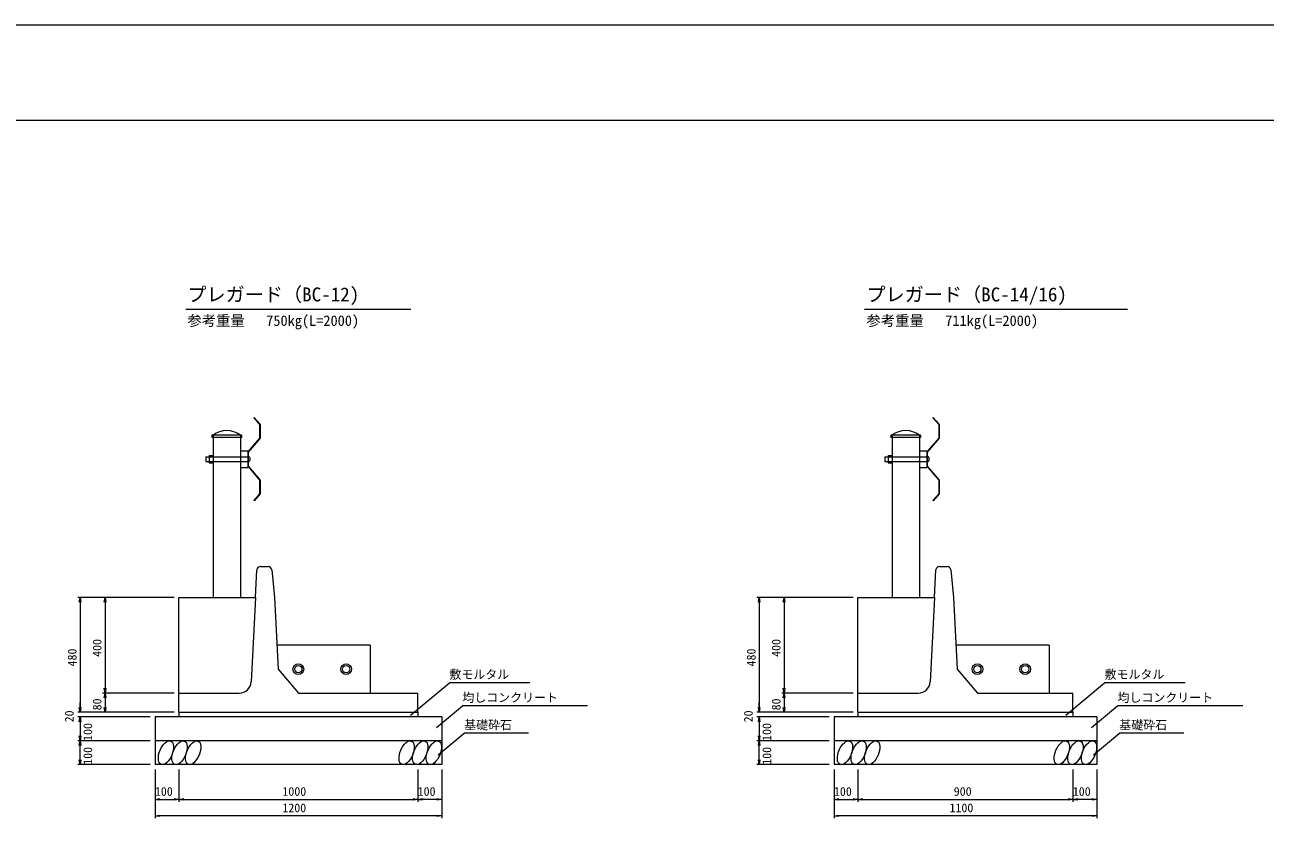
# Model space of a CAD drawing. Units: millimetres on the paper. Extents: x 0 to 841, y 0 to 594.
# Drawn here: x 372.7 to 632.3, y 427.8 to 594 of the extents above; entities that cross this region are included whole.
import ezdxf
from ezdxf.enums import TextEntityAlignment as Align

# ---------------------------------------------------------------- set-up
doc = ezdxf.new("R2010")
doc.units = ezdxf.units.MM
for name, color, linetype, lineweight in [('D-STR-DIM（寸法）', 7, 'Continuous', 18), ('D-STR-HTXT（旗揚げ）', 7, 'Continuous', 18), ('D-STR-STRn（構造物）', 7, 'Continuous', 18), ('D-STR（構造物外形線）', 1, 'Continuous', 18), ('D-TTL(外枠）', 2, 'Continuous', 18), ('DEFPOINTS_2', 8, 'Continuous', 18)]:
    doc.layers.add(name, color=color, linetype=linetype, lineweight=lineweight)
doc.layers.add('D-STR-TXT（文字）', color=7, linetype='Continuous')
doc.layers.add('D-TTL-TXT（文字）', color=7, linetype='Continuous')
doc.styles.add('ＭＳ ゴシック', font='')
doc.styles.get('ＭＳ ゴシック').set_extended_font_data('MS Gothic')

msp = doc.modelspace()

# ---------------------------------------------------------------- linework, layer by layer
at = {"layer": 'D-STR-DIM（寸法）'}
for p, q in [((403.944, 474.012), (383.757, 474.012)), ((384.09, 473.012), (384.257, 474.012)), ((384.257, 474.012), (384.424, 473.012)), ((384.257, 474.012), (384.257, 473.012)), ((384.257, 473.012), (384.257, 451.012)), ((403.944, 474.012), (388.979, 474.012)), ((389.312, 473.012), (389.479, 474.012)), ((389.479, 474.012), (389.646, 473.012)), ((389.479, 474.012), (389.479, 473.012)), ((389.479, 473.012), (389.479, 455.012)), ((546.077, 474.012), (525.891, 474.012)), ((526.224, 473.012), (526.391, 474.012)), ((526.391, 474.012), (526.557, 473.012)), ((526.391, 474.012), (526.391, 473.012)), ((526.391, 473.012), (526.391, 451.012)), ((546.077, 474.012), (531.112, 474.012)), ((531.446, 473.012), (531.612, 474.012)), ((531.612, 474.012), (531.779, 473.012)), ((531.612, 474.012), (531.612, 473.012)), ((531.612, 473.012), (531.612, 455.012)), ((389.479, 454.012), (389.312, 455.012)), ((389.646, 455.012), (389.479, 454.012)), ((389.479, 454.012), (389.479, 455.012)), ((531.612, 454.012), (531.446, 455.012)), ((531.779, 455.012), (531.612, 454.012)), ((531.612, 454.012), (531.612, 455.012)), ((384.257, 451.012), (384.257, 452.012)), ((403.944, 454.012), (388.979, 454.012)), ((403.944, 454.012), (388.979, 454.012)), ((389.312, 453.012), (389.479, 454.012)), ((389.479, 454.012), (389.646, 453.012)), ((389.479, 454.012), (389.479, 453.012)), ((389.479, 453.012), (389.479, 451.012)), ((526.391, 451.012), (526.391, 452.012)), ((546.077, 454.012), (531.112, 454.012)), ((546.077, 454.012), (531.112, 454.012)), ((531.446, 453.012), (531.612, 454.012)), ((531.612, 454.012), (531.779, 453.012)), ((531.612, 454.012), (531.612, 453.012)), ((531.612, 453.012), (531.612, 451.012)), ((403.944, 450.012), (383.757, 450.012)), ((403.944, 450.012), (383.757, 450.012)), ((384.257, 450.012), (384.09, 451.012)), ((384.257, 450.012), (384.09, 451.012)), ((384.424, 451.012), (384.257, 450.012)), ((384.257, 450.012), (384.257, 451.012)), ((384.424, 451.012), (384.257, 450.012)), ((384.257, 450.012), (384.257, 451.012)), ((403.944, 450.012), (388.979, 450.012)), ((389.479, 450.012), (389.312, 451.012)), ((389.646, 451.012), (389.479, 450.012)), ((389.479, 450.012), (389.479, 451.012)), ((546.077, 450.012), (525.891, 450.012)), ((546.077, 450.012), (525.891, 450.012)), ((526.391, 450.012), (526.224, 451.012)), ((526.391, 450.012), (526.224, 451.012)), ((526.557, 451.012), (526.391, 450.012)), ((526.391, 450.012), (526.391, 451.012)), ((526.557, 451.012), (526.391, 450.012)), ((526.391, 450.012), (526.391, 451.012)), ((546.077, 450.012), (531.112, 450.012)), ((531.612, 450.012), (531.446, 451.012)), ((531.779, 451.012), (531.612, 450.012)), ((531.612, 450.012), (531.612, 451.012)), ((398.944, 449.012), (383.757, 449.012)), ((398.944, 449.012), (383.757, 449.012)), ((384.09, 448.012), (384.257, 449.012)), ((384.09, 448.012), (384.257, 449.012)), ((384.257, 449.012), (384.424, 448.012)), ((384.257, 449.012), (384.257, 448.012)), ((384.257, 449.012), (384.424, 448.012)), ((384.257, 449.012), (384.257, 448.012)), ((384.257, 448.012), (384.257, 445.012)), ((384.257, 448.012), (384.257, 447.012)), ((541.077, 449.012), (525.891, 449.012)), ((541.077, 449.012), (525.891, 449.012)), ((526.224, 448.012), (526.391, 449.012)), ((526.224, 448.012), (526.391, 449.012)), ((526.391, 449.012), (526.557, 448.012)), ((526.391, 449.012), (526.391, 448.012)), ((526.391, 449.012), (526.557, 448.012)), ((526.391, 449.012), (526.391, 448.012)), ((526.391, 448.012), (526.391, 445.012)), ((526.391, 448.012), (526.391, 447.012)), ((398.944, 444.012), (383.757, 444.012)), ((398.944, 444.012), (383.757, 444.012)), ((384.257, 444.012), (384.09, 445.012)), ((384.09, 443.012), (384.257, 444.012)), ((384.424, 445.012), (384.257, 444.012)), ((384.257, 444.012), (384.257, 445.012)), ((384.257, 444.012), (384.424, 443.012)), ((384.257, 444.012), (384.257, 443.012)), ((541.077, 444.012), (525.891, 444.012)), ((541.077, 444.012), (525.891, 444.012)), ((526.391, 444.012), (526.224, 445.012)), ((526.224, 443.012), (526.391, 444.012)), ((526.557, 445.012), (526.391, 444.012)), ((526.391, 444.012), (526.391, 445.012)), ((526.391, 444.012), (526.557, 443.012)), ((526.391, 444.012), (526.391, 443.012)), ((384.257, 440.012), (384.257, 443.012)), ((526.391, 440.012), (526.391, 443.012)), ((398.944, 439.012), (383.757, 439.012)), ((384.257, 439.012), (384.09, 440.012)), ((384.424, 440.012), (384.257, 439.012)), ((384.257, 439.012), (384.257, 440.012)), ((541.077, 439.012), (525.891, 439.012)), ((526.391, 439.012), (526.224, 440.012)), ((526.557, 440.012), (526.391, 439.012)), ((526.391, 439.012), (526.391, 440.012)), ((399.944, 438.012), (399.944, 431.228)), ((399.944, 438.012), (399.944, 427.788)), ((404.944, 438.012), (404.944, 431.228)), ((404.944, 438.012), (404.944, 431.228)), ((454.944, 438.012), (454.944, 431.228)), ((454.944, 438.012), (454.944, 431.228)), ((459.944, 438.012), (459.944, 431.228)), ((459.944, 438.012), (459.944, 427.788)), ((542.077, 438.012), (542.077, 431.228)), ((542.077, 438.012), (542.077, 427.788)), ((547.077, 438.012), (547.077, 431.228)), ((547.077, 438.012), (547.077, 431.228)), ((592.077, 438.012), (592.077, 431.228)), ((592.077, 438.012), (592.077, 431.228)), ((597.077, 438.012), (597.077, 431.228)), ((597.077, 438.012), (597.077, 427.788)), ((399.944, 431.728), (400.944, 431.895)), ((400.944, 431.562), (399.944, 431.728)), ((399.944, 431.728), (400.944, 431.728)), ((400.944, 431.728), (403.944, 431.728)), ((403.944, 431.895), (404.944, 431.728)), ((404.944, 431.728), (403.944, 431.562)), ((404.944, 431.728), (403.944, 431.728)), ((404.944, 431.728), (405.944, 431.895)), ((405.944, 431.562), (404.944, 431.728)), ((404.944, 431.728), (405.944, 431.728)), ((405.944, 431.728), (453.944, 431.728)), ((453.944, 431.895), (454.944, 431.728)), ((454.944, 431.728), (453.944, 431.562)), ((454.944, 431.728), (453.944, 431.728)), ((454.944, 431.728), (455.944, 431.895)), ((455.944, 431.562), (454.944, 431.728)), ((454.944, 431.728), (455.944, 431.728)), ((458.944, 431.728), (455.944, 431.728)), ((458.944, 431.895), (459.944, 431.728)), ((459.944, 431.728), (458.944, 431.562)), ((459.944, 431.728), (458.944, 431.728)), ((542.077, 431.728), (543.077, 431.895)), ((543.077, 431.562), (542.077, 431.728)), ((542.077, 431.728), (543.077, 431.728)), ((543.077, 431.728), (546.077, 431.728)), ((546.077, 431.895), (547.077, 431.728)), ((547.077, 431.728), (546.077, 431.562)), ((547.077, 431.728), (546.077, 431.728)), ((547.077, 431.728), (548.077, 431.895)), ((548.077, 431.562), (547.077, 431.728)), ((547.077, 431.728), (548.077, 431.728)), ((548.077, 431.728), (591.077, 431.728)), ((591.077, 431.895), (592.077, 431.728)), ((592.077, 431.728), (591.077, 431.562)), ((592.077, 431.728), (591.077, 431.728)), ((592.077, 431.728), (593.077, 431.895)), ((593.077, 431.562), (592.077, 431.728)), ((592.077, 431.728), (593.077, 431.728)), ((596.077, 431.728), (593.077, 431.728)), ((596.077, 431.895), (597.077, 431.728)), ((597.077, 431.728), (596.077, 431.562)), ((597.077, 431.728), (596.077, 431.728)), ((399.944, 428.288), (400.944, 428.455)), ((458.944, 428.455), (459.944, 428.288)), ((542.077, 428.288), (543.077, 428.455)), ((596.077, 428.455), (597.077, 428.288)), ((400.944, 428.122), (399.944, 428.288)), ((399.944, 428.288), (400.944, 428.288)), ((458.944, 428.288), (400.944, 428.288)), ((459.944, 428.288), (458.944, 428.122)), ((459.944, 428.288), (458.944, 428.288)), ((543.077, 428.122), (542.077, 428.288)), ((542.077, 428.288), (543.077, 428.288)), ((596.077, 428.288), (543.077, 428.288)), ((597.077, 428.288), (596.077, 428.122)), ((597.077, 428.288), (596.077, 428.288))]:
    msp.add_line(p, q, dxfattribs=at)
at = {"layer": 'D-STR-HTXT（旗揚げ）'}
for p, q in [((406.365, 534.426), (453.502, 534.426)), ((548.473, 534.426), (603.458, 534.426)), ((453.435, 449.371), (461.558, 456.181)), ((478.414, 456.181), (461.558, 456.181)), ((590.569, 449.371), (598.692, 456.181)), ((615.548, 456.181), (598.692, 456.181)), ((458.856, 446.785), (464.272, 451.325)), ((490.496, 451.325), (464.272, 451.325)), ((595.99, 446.785), (601.405, 451.325)), ((627.63, 451.325), (601.405, 451.325)), ((459.235, 441.046), (464.651, 445.585)), ((478.124, 445.585), (464.651, 445.585)), ((596.368, 441.046), (601.784, 445.585)), ((615.258, 445.585), (601.784, 445.585))]:
    msp.add_line(p, q, dxfattribs=at)
at = {"layer": 'D-STR-STRn（構造物）'}
for p, q in [((420.614, 511.687), (420.701, 511.762)), ((420.614, 511.687), (421.836, 510.262)), ((420.701, 511.762), (421.952, 510.304)), ((562.747, 511.687), (562.835, 511.762)), ((562.747, 511.687), (563.97, 510.262)), ((562.835, 511.762), (564.085, 510.304)), ((421.836, 510.262), (421.836, 507.43)), ((421.952, 510.304), (421.952, 507.387)), ((563.97, 510.262), (563.97, 507.43)), ((564.085, 510.304), (564.085, 507.387)), ((418.051, 508.012), (411.836, 508.012)), ((411.836, 508.012), (411.836, 507.512)), ((418.051, 507.512), (411.836, 507.512)), ((412.087, 508.012), (412.087, 474.012)), ((417.801, 508.012), (417.801, 474.012)), ((418.051, 508.012), (418.051, 507.512)), ((421.836, 507.43), (419.336, 504.513)), ((421.952, 507.387), (419.451, 504.471)), ((560.185, 508.012), (553.97, 508.012)), ((553.97, 508.012), (553.97, 507.512)), ((560.185, 507.512), (553.97, 507.512)), ((554.22, 508.012), (554.22, 474.012)), ((559.935, 508.012), (559.935, 474.012)), ((560.185, 508.012), (560.185, 507.512)), ((563.97, 507.43), (561.47, 504.513)), ((564.085, 507.387), (561.585, 504.471)), ((411.286, 503.762), (412.087, 503.762)), ((411.286, 503.762), (411.286, 502.262)), ((417.801, 504.762), (419.336, 504.762)), ((419.336, 504.762), (419.336, 501.262)), ((419.336, 504.513), (419.336, 501.511)), ((419.451, 504.471), (419.451, 501.554)), ((553.42, 503.762), (554.22, 503.762)), ((553.42, 503.762), (553.42, 502.262)), ((559.935, 504.762), (561.47, 504.762)), ((561.47, 504.762), (561.47, 501.262)), ((561.47, 504.513), (561.47, 501.511)), ((561.585, 504.471), (561.585, 501.554)), ((410.586, 503.512), (419.451, 503.512)), ((410.586, 503.512), (410.586, 502.512)), ((410.586, 502.512), (419.451, 502.512)), ((411.286, 502.262), (412.087, 502.262)), ((417.801, 501.262), (419.336, 501.262)), ((419.336, 501.511), (421.836, 498.595)), ((419.451, 501.554), (421.952, 498.637)), ((552.72, 503.512), (561.585, 503.512)), ((552.72, 503.512), (552.72, 502.512)), ((552.72, 502.512), (561.585, 502.512)), ((553.42, 502.262), (554.22, 502.262)), ((559.935, 501.262), (561.47, 501.262)), ((561.47, 501.511), (563.97, 498.595)), ((561.585, 501.554), (564.085, 498.637)), ((421.836, 498.595), (421.836, 495.763)), ((421.952, 498.637), (421.952, 495.721)), ((563.97, 498.595), (563.97, 495.763)), ((564.085, 498.637), (564.085, 495.721)), ((421.836, 495.763), (420.614, 494.337)), ((420.614, 494.337), (420.701, 494.262)), ((421.952, 495.721), (420.701, 494.262)), ((563.97, 495.763), (562.747, 494.337)), ((562.747, 494.337), (562.835, 494.262)), ((564.085, 495.721), (562.835, 494.262)), ((404.944, 450.012), (404.944, 449.012)), ((454.944, 450.012), (454.944, 449.012)), ((547.077, 450.012), (547.077, 449.012)), ((592.077, 450.012), (592.077, 449.012)), ((399.944, 449.012), (399.944, 439.012)), ((459.944, 449.012), (399.944, 449.012)), ((459.944, 449.012), (459.944, 439.012)), ((542.077, 449.012), (542.077, 439.012)), ((597.077, 449.012), (542.077, 449.012)), ((597.077, 449.012), (597.077, 439.012)), ((459.944, 444.012), (399.944, 444.012)), ((597.077, 444.012), (542.077, 444.012)), ((459.944, 439.012), (399.944, 439.012)), ((597.077, 439.012), (542.077, 439.012))]:
    msp.add_line(p, q, dxfattribs=at)
for centre, radius, start, end in [((414.944, 504.43), 4.583, 51.4244, 128.57564), ((557.077, 504.43), 4.583, 51.4244, 128.57564), ((419.201, 503.012), 0.65, 292.62005, 67.37991), ((561.335, 503.012), 0.65, 292.62005, 67.37991)]:
    msp.add_arc(centre, radius, start, end, dxfattribs=at)
for centre in [(402.227, 441.512), (405.079, 441.512), (407.93, 441.512), (452.606, 441.512), (455.457, 441.512), (458.309, 441.512), (544.361, 441.512), (547.212, 441.512), (550.064, 441.512), (589.739, 441.512), (592.591, 441.512), (595.442, 441.512)]:
    msp.add_ellipse(centre, major_axis=(1.03, 2.445), ratio=0.500113, dxfattribs=at)
at = {"layer": 'D-STR（構造物外形線）'}
for p, q in [((422.004, 480.512), (423.615, 480.512)), ((564.137, 480.512), (565.748, 480.512)), ((420.944, 474.012), (421.255, 479.803)), ((424.361, 479.837), (424.944, 474.012)), ((563.077, 474.012), (563.389, 479.803)), ((566.494, 479.837), (567.077, 474.012)), ((404.944, 450.012), (404.944, 474.012)), ((404.944, 474.012), (420.944, 474.012)), ((420.944, 474.012), (420.063, 456.387)), ((424.944, 474.012), (425.694, 459.012)), ((547.077, 450.012), (547.077, 474.012)), ((547.077, 474.012), (563.077, 474.012)), ((563.077, 474.012), (562.196, 456.387)), ((567.077, 474.012), (567.827, 459.012)), ((444.944, 464.012), (425.444, 464.012)), ((444.944, 464.012), (444.944, 454.012)), ((587.077, 464.012), (567.577, 464.012)), ((587.077, 464.012), (587.077, 454.012)), ((425.694, 459.012), (429.944, 454.012)), ((567.827, 459.012), (572.077, 454.012)), ((404.944, 454.012), (417.566, 454.012)), ((429.944, 454.012), (454.944, 454.012)), ((454.944, 450.012), (454.944, 454.012)), ((547.077, 454.012), (559.699, 454.012)), ((572.077, 454.012), (592.077, 454.012)), ((592.077, 450.012), (592.077, 454.012)), ((404.944, 450.012), (454.944, 450.012)), ((547.077, 450.012), (592.077, 450.012))]:
    msp.add_line(p, q, dxfattribs=at)
for centre, radius in [((429.944, 459.012), 1.125), ((429.944, 459.012), 0.75), ((439.944, 459.012), 1.125), ((439.944, 459.012), 0.75), ((572.077, 459.012), 1.125), ((572.077, 459.012), 0.75), ((582.077, 459.012), 1.125), ((582.077, 459.012), 0.75)]:
    msp.add_circle(centre, radius, dxfattribs=at)
for centre, radius, start, end in [((422.004, 479.762), 0.75, 90, 176.92331), ((423.615, 479.762), 0.75, 5.71605, 90), ((564.137, 479.762), 0.75, 90, 176.92331), ((565.748, 479.762), 0.75, 5.71605, 90), ((417.566, 456.512), 2.5, 270, 357.13759), ((559.699, 456.512), 2.5, 270, 357.13759)]:
    msp.add_arc(centre, radius, start, end, dxfattribs=at)
at = {"layer": 'D-TTL(外枠）'}
msp.add_line((23, 574), (818, 574), dxfattribs=at)
at = {"layer": 'DEFPOINTS_2'}
msp.add_line((0, 594), (841, 594), dxfattribs=at)

# ---------------------------------------------------------------- texts
at = {"layer": 'D-STR-DIM（寸法）', "style": 'ＭＳ ゴシック'}
for s, p in [('400', (389.279, 461.588)), ('400', (531.412, 461.588)), ('480', (384.057, 459.588)), ('480', (526.191, 459.588)), ('80', (389.279, 450.382)), ('80', (531.412, 450.382)), ('20', (383.457, 447.875)), ('20', (525.591, 447.875)), ('100', (387.333, 443.981)), ('100', (529.467, 443.981)), ('100', (387.333, 438.981)), ('100', (529.467, 438.981))]:
    msp.add_text(s, height=1.833, rotation=90, dxfattribs=at).set_placement(p, align=Align.BOTTOM_LEFT)
for s, p in [('100', (399.912, 431.928)), ('1000', (426.6, 431.928)), ('100', (454.912, 431.928)), ('100', (542.046, 431.928)), ('900', (567.122, 431.928)), ('100', (592.046, 431.928)), ('1200', (426.6, 428.488)), ('1100', (566.233, 428.488))]:
    msp.add_text(s, height=1.833, dxfattribs=at).set_placement(p, align=Align.BOTTOM_LEFT)
at = {"layer": 'D-STR-TXT（文字）', "style": 'ＭＳ ゴシック'}
for s, p in [('敷モルタル', (461.558, 456.434)), ('敷モルタル', (598.692, 456.434)), ('均しコンクリート', (464.272, 451.577)), ('均しコンクリート', (601.405, 451.577)), ('基礎砕石', (464.651, 445.838)), ('基礎砕石', (601.784, 445.838))]:
    msp.add_text(s, height=1.833, dxfattribs=at).set_placement(p, align=Align.BOTTOM_LEFT)
at = {"layer": 'D-TTL-TXT（文字）', "style": 'ＭＳ ゴシック'}
for s, height, p in [('プレガード（BC-12)', 2.933, (406.716, 535.169)), ('プレガード（BC-14/16)', 2.933, (548.849, 535.169)), ('参考重量\u3000 750kg(L=2000)', 2.199, (406.716, 530.265)), ('参考重量\u3000 711kg(L=2000)', 2.199, (548.849, 530.265))]:
    msp.add_text(s, height=height, dxfattribs=at).set_placement(p, align=Align.BOTTOM_LEFT)

doc.saveas('drawing.dxf')
